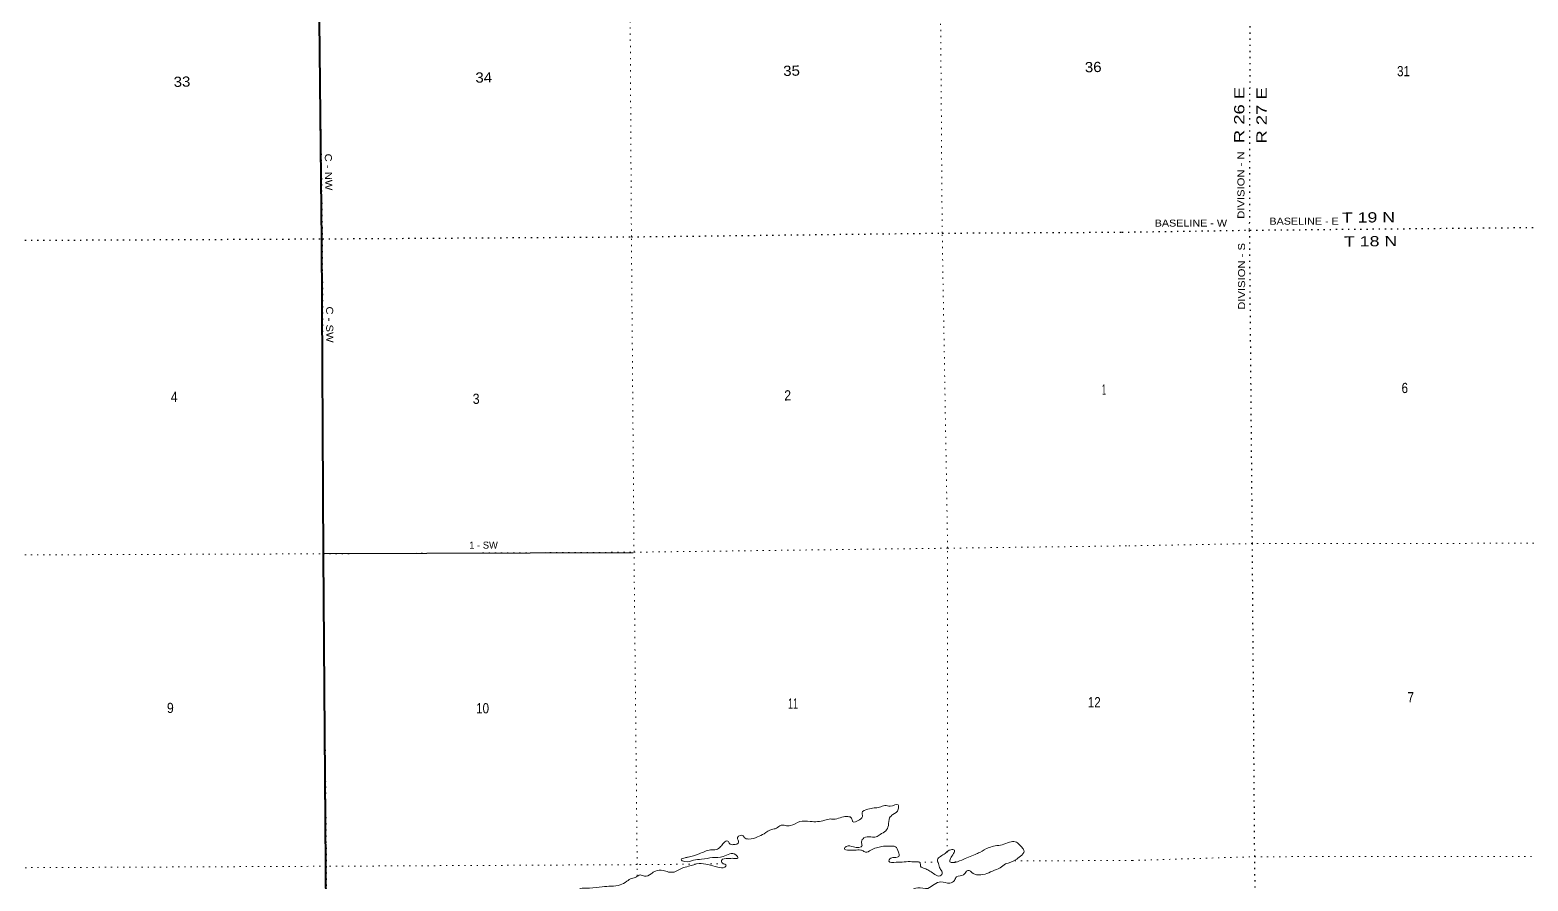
# Model space of a CAD drawing. Header units: feet. Extents: x 248627 to 501257, y -181930 to 5472.
# Drawn here: x 356701 to 382378, y -158743 to -144148 of the extents above; entities that cross this region are included whole.
import ezdxf

# ---------------------------------------------------------------- set-up
doc = ezdxf.new("R2010")
doc.units = ezdxf.units.FT
doc.header["$LTSCALE"] = 70
doc.linetypes.add('DOTTED', pattern=[1.5, 0.3, -1.2])
for name, color, linetype, lineweight in [('26', 7, 'Continuous', 40), ('27', 7, 'Continuous', 40), ('29', 7, 'Continuous', 25), ('39', 7, 'Continuous', 13), ('6', 7, 'DOTTED', 25), ('7', 7, 'DOTTED', 13)]:
    doc.layers.add(name, color=color, linetype=linetype, lineweight=lineweight)
doc.layers.add('30', color=7, linetype='Continuous')

msp = doc.modelspace()

# ---------------------------------------------------------------- linework, layer by layer
at = {"layer": '26'}
msp.add_lwpolyline([(361847.2, -180434.22), (361840.2, -179975.11), (361835.29, -179717.44), (361888.78, -174611.32), (361822.05, -169213.57), (361811.32, -163798.6), (361774.35, -158484.85), (361731.01, -153153.09), (361704.77, -147768.64), (361655.77, -143438.69)], dxfattribs=at)
at = {"layer": '29'}
msp.add_line((361740.53, -153124.71), (367040.49, -153105.8), dxfattribs=at)
at = {"layer": '39'}
for points in [[(368838.42, -158044.17), (368829.45, -157996.02), (368925.43, -157965.91), (368944.06, -157993.73), (369023.06, -158022.37), (369171.2, -157985.19), (369284.82, -157930.56), (369414.17, -157857.51), (369494.25, -157837.79), (369575.7, -157783.81), (369646.23, -157790.46), (369736.79, -157792.68), (369894.37, -157723.09), (370073.36, -157721.54), (370202.13, -157723), (370322.39, -157700.47), (370422.54, -157678.34), (370501.04, -157680.81), (370619.06, -157646.24), (370719.44, -157636.18), (370784.36, -157665.1), (370801.52, -157721.14), (370921.63, -157690.56), (370972.53, -157617.05), (370963.6, -157570.91), (371061.01, -157510.57), (371171.22, -157488.24), (371263.56, -157478.34), (371351.46, -157446.39), (371446.23, -157458.6), (371580.57, -157435.78), (371584.04, -157512.24), (371493.23, -157602.65), (371435.96, -157658.17), (371414.36, -157791.51), (371367.83, -157883.06), (371272.47, -157945.37), (371204.87, -157986.99), (371116.32, -157984.73), (370995.98, -158003.24), (370953.01, -158070.55), (370962.25, -158132.79), (370817.9, -158157.82), (370693.04, -158150.23), (370659.58, -158189.16), (370740.47, -158211.72), (370835.02, -158211.85), (370943.64, -158211.7), (370967.88, -158217.26), (371022.79, -158248.39), (371112.62, -158212.37), (371208.4, -158172.2), (371300.51, -158150.22), (371425.1, -158143.72), (371533.91, -158153.63), (371585.95, -158245.23), (371595.41, -158319.56), (371515.33, -158339.28), (371439.3, -158360.93), (371423.98, -158401.51), (371549.03, -158419.16), (371613.42, -158419.89), (371756.03, -158409), (371886.84, -158412.43), (371957.52, -158427.14), (371966.72, -158487.37), (372037.86, -158526.23), (372106.92, -158561.1), (372190.39, -158613.82), (372281.72, -158656.3), (372321.71, -158643.42), (372334.78, -158590.8), (372299.41, -158529.08), (372273.56, -158438.97), (372254.31, -158378.94), (372307.48, -158319.48), (372386.95, -158267.55), (372486.34, -158205.16), (372544.84, -158214.06), (372531.8, -158268.7), (372479.2, -158358.35), (372470.22, -158414.92), (372516.7, -158426.08), (372670.76, -158382.73), (372904.25, -158285.45), (372980.05, -158251.72), (373139.37, -158167.99), (373245.44, -158139.7), (373363.73, -158119.22), (373491.61, -158074.39), (373590.06, -158068.4), (373657.38, -158117.41), (373712.86, -158178.73), (373739.96, -158228.54), (373677.26, -158316.38), (373591.95, -158378.49), (373422.31, -158448.32)], [(364745.62, -159237.27), (364843, -159174.92), (364928.84, -159140.99), (365001.54, -159155.65), (364944.42, -159219.22), (364848.74, -159265.43), (364829.25, -159298.04), (364883.96, -159319.1), (364950.82, -159343.95), (364980.2, -159407.81), (364956.91, -159452.57), (364897.24, -159488), (364900.63, -159560.43), (364887.86, -159629.15), (364910.67, -159664.95), (364991.99, -159709.65), (365050.8, -159734.66), (365160.7, -159696.22), (365280, -159623.36), (365383.75, -159579), (365502.98, -159502.12), (365602.86, -159465.9), (365698.45, -159415.66), (365711.45, -159359.02), (365798.78, -159296.86), (365943.93, -159314.11), (366069.02, -159333.77), (366137.73, -159350.53), (366149.44, -159436.89), (366225.65, -159425.31), (366363.7, -159386.31), (366489.96, -159361.64), (366594.4, -159353.52), (366718.88, -159340.98), (366792.31, -159289.17), (366879.98, -159245.13), (366985.94, -159210.8), (367057.36, -159159.03), (366987.81, -159097.99), (366873.08, -159094.23), (366786.62, -159095.95), (366692.8, -159134.07), (366491.33, -159222.66), (366334.61, -159231.82), (366396.21, -159192.33), (366484.11, -159160.38), (366494.6, -159077.6), (366419.17, -159024.73), (366331.86, -158982.16), (366226.61, -158948.01), (366102.17, -158962.57), (366097.35, -158920.37), (366289.34, -158862.18), (366510.22, -158841.67), (366664.89, -158830.54), (366817.36, -158809.38), (366930.82, -158746.71), (367016.36, -158696.67), (367094.32, -158670.95), (367158.05, -158637.46), (367234.92, -158660.1), (367348.76, -158617.56), (367422.32, -158571.79), (367552.86, -158561.13), (367645.89, -158587.48), (367740.44, -158587.61), (367877.95, -158520.43), (367990.01, -158490), (368170.14, -158442.11), (368321.33, -158459.24), (368489.14, -158504.23), (368611.8, -158501.79), (368635.39, -158473.13), (368568.26, -158434.19), (368553.31, -158388.17), (368669.35, -158355.65), (368759.84, -158353.85), (368832.15, -158348.38), (368798.86, -158290.64), (368584.21, -158321.1), (368397.48, -158338.91), (368212.99, -158368.76), (368074.48, -158383.6), (367928.12, -158408.67), (367861.07, -158373.75), (367928.86, -158342.2), (367982.96, -158331.05), (368171.01, -158276.96), (368366.84, -158208.62), (368461.26, -158202.71), (368538.76, -158152.84), (368591.78, -158085.33), (368663.67, -158057.72), (368690.66, -158101.48), (368753.34, -158118.36), (368847.07, -158076.22), (368838.42, -158044.17)], [(373422.31, -158448.32), (373331.04, -158514.58), (373197.36, -158571.62), (373071.6, -158622.45), (372926.98, -158633.39), (372866.24, -158612.44), (372778.74, -158559.81), (372754.88, -158574.39), (372703.71, -158633.8), (372583.72, -158670.43), (372546.67, -158731.58), (372467.08, -158777.47), (372313.8, -158756.35), (372197.95, -158798.94), (372090.63, -158867.53), (371917.52, -158860.91), (371789.37, -158891.65), (371684.69, -158887.69), (371604.96, -158925.53), (371526.68, -159039.86), (371453.74, -159117.84), (371378.83, -159197.87), (371273.52, -159266.42), (371150.48, -159248.73), (371059.46, -159222.35), (371002.11, -159273.84), (371080.09, -159354.85), (371054.34, -159375.5), (370937.68, -159375.81), (370815.02, -159378.25), (370716.69, -159390.28), (370699.87, -159352.35), (370555.44, -159373.35), (370550.95, -159453.99), (370590.45, -159521.68), (370605.6, -159577.76), (370714.22, -159577.62), (370823.89, -159527.1), (370926.79, -159543.18), (370992.21, -159598.26), (371049.2, -159633.38), (371097.38, -159628.39), (371094.95, -159606.29), (371100.29, -159569.93), (371249.86, -159502.51), (371378.05, -159473.78), (371442.51, -159478.54), (371508.67, -159467.15), (371479.56, -159417.39), (371412.67, -159390.52), (371506.03, -159328.25), (371598.29, -159314.33), (371714.91, -159312.01), (371804.71, -159273.97), (371804.44, -159259.88), (371767.97, -159246.51), (371667.17, -159234.42), (371630.9, -159231.11), (371702.44, -159185.39), (371841.18, -159182.62), (371914.85, -159142.9), (371984.04, -159079.09), (372080.17, -159057.04), (372144.7, -159065.82), (372161.33, -159093.68), (372150.41, -159154.32), (372136.95, -159186.81), (372103.42, -159221.71), (372340.54, -159208.93), (372420.01, -159157.01), (372517.8, -159116.8), (372603.77, -159088.91), (372701.95, -159068.83), (372757.79, -159043.55), (372769.55, -159027.2), (372743.18, -159015.65), (372720.67, -158995.96), (372736.38, -158975.51), (372687.77, -158958.35), (372593.23, -158958.22), (372488.86, -158970.36), (372400.39, -158972.12), (372351.71, -158950.94), (372383.61, -158936.21), (372482.22, -158938.27), (372636.58, -158911.04), (372738.67, -158884.84), (372775.06, -158894.18), (372789.9, -158934.16), (372772.03, -158946.6), (372827.24, -158993.83), (372873.57, -158996.94), (372898.16, -159020.62), (372978.82, -159031.09), (373055.42, -159039.64), (373104.02, -159056.8), (373122.62, -159082.6)]]:
    msp.add_spline(points, degree=3, dxfattribs=at)
at = {"layer": '6'}
for points in [[(377837.3, -170056.02), (377827.89, -169081.58), (377763.77, -163684.24), (377693.61, -158325.14), (377653.63, -152956.02), (377606.65, -147571.49), (377619.99, -142153.38)], [(375417, -147615.05), (377613.65, -147580.84), (382952.56, -147529.86), (388303.54, -147466.81), (393658.54, -147409.81), (399005.49, -147378.97), (404404.72, -147414.61), (406704.69, -147421.56)], [(344133.11, -147920.3), (345771.96, -147892.47), (351088.9, -147814.82), (356404.19, -147755.34), (361716.1, -147730.15), (367009.73, -147695.26), (372337, -147631.51), (375417, -147615.05)]]:
    msp.add_lwpolyline(points, dxfattribs=at)
at = {"layer": '7'}
for p, q in [((372268.91, -158415.2), (371936.69, -158418.16)), ((372576.36, -158411.46), (372469.34, -158413.12)), ((375594.95, -158390.28), (373532.72, -158396.66)), ((368595.63, -158447.96), (368297.75, -158450.62))]:
    msp.add_line(p, q, dxfattribs=at)
for points in [[(367109.95, -158657.08), (367108.42, -158461.23), (367054.53, -153103.51), (367009.73, -147695.26), (366979.65, -142320.95), (366946.38, -136884.28), (366905.74, -134544.45)], [(372424.12, -158250.6), (372429.98, -153034.77), (372337, -147631.51), (372297, -142264.05), (372241.82, -136839.28), (372234.42, -134457.81)], [(361564.71, -134631.61), (361593.89, -136996.87), (361640.33, -142280.23), (361716.1, -147730.15), (361728.58, -153130.99), (361784.48, -158488.67), (361802.34, -163855.17), (361831.95, -169205.32), (361890.37, -174589.13), (361837.77, -179953.01), (361847.2, -180434.22)], [(345802.64, -153298.99), (351094.18, -153260.11), (356402.47, -153150.42), (361728.58, -153130.99), (367054.53, -153103.51), (372429.98, -153034.77), (375508, -152995.05)], [(389468.99, -152914.19), (388359.58, -152918.5), (383002.57, -152949.33), (377653.63, -152956.02), (375506.83, -152995.07)], [(375595.89, -158390.25), (377693.61, -158325.14), (383042.55, -158318.46), (388413.64, -158305.76), (393766.62, -158274.93), (394413.88, -158271.19)], [(368114.52, -158452.25), (367108.42, -158461.23), (361784.48, -158488.67), (356464.53, -158514.02), (351130.44, -158642.35), (345831.4, -158709.57)]]:
    msp.add_lwpolyline(points, dxfattribs=at)

# ---------------------------------------------------------------- texts
at = {"layer": '27', "width": 1.2}
for s, rotation, p in [('C - NW', 270.797, (361754.27, -146268.47)), ('C - SW', 270.132, (361777.31, -148889.08))]:
    msp.add_text(s, height=120, rotation=rotation, dxfattribs=at).set_placement(p)
at = {"layer": '30'}
for s, rotation, width, p in [('DIVISION - N', 90.057, 1.2, (377518.21, -147385.47)), ('BASELINE - E', 0.028, 1.15, (377944.79, -147486.98)), ('BASELINE - W', 0.028, 1.15, (375979.08, -147519.94)), ('DIVISION - S', 90.057, 1.2, (377529.19, -148945.67))]:
    msp.add_text(s, height=120, rotation=rotation, dxfattribs=dict(at, width=width)).set_placement(p)
msp.add_text('1 - SW', height=120, rotation=0.328, dxfattribs=at).set_placement((364230.76, -153043.44))
at = {"layer": '6'}
for s, rotation, width, p in [('R 26 E', 89.859, 1.35, (377514.63, -146089.11)), ('R 27 E', 89.859, 1.35, (377896.45, -146096.91)), ('T 19 N', 0.547, 1.3, (379187.4, -147453.81)), ('T 18 N', 0.547, 1.3, (379224.15, -147862.92))]:
    msp.add_text(s, height=175, rotation=rotation, dxfattribs=dict(at, width=width)).set_placement(p)
at = {"layer": '7'}
for s, rotation, width, p in [('35', 1.14, 1.1, (369613.04, -144937.1)), ('36', 1.14, 1.1, (374783.78, -144874.18)), ('31', 359.942, 0.85, (380133.05, -144941.15)), ('33', 1.14, 1.1, (359165.05, -145125.06)), ('34', 1.14, 1.1, (364337.27, -145052.31)), ('4', 1.14, 0.9, (359116.08, -150528.26)), ('3', 1.14, 0.9, (364291.82, -150560.78)), ('2', 1.14, 0.9, (369631.58, -150502.75)), ('1', 1.14, 0.45, (375076.23, -150402.85)), ('9', 1.14, 0.9, (359050.12, -155862.16))]:
    msp.add_text(s, height=175, rotation=rotation, dxfattribs=dict(at, width=width)).set_placement(p)
for s, width, p in [('6', 0.85, (380210.38, -150374.22)), ('12', 0.85, (374832.53, -155763.55)), ('7', 0.85, (380312.38, -155678.35)), ('10', 0.85, (364348.34, -155866.77)), ('11', 0.65, (369694.99, -155786.04))]:
    msp.add_text(s, height=175, dxfattribs=dict(at, width=width)).set_placement(p)

doc.saveas('drawing.dxf')
